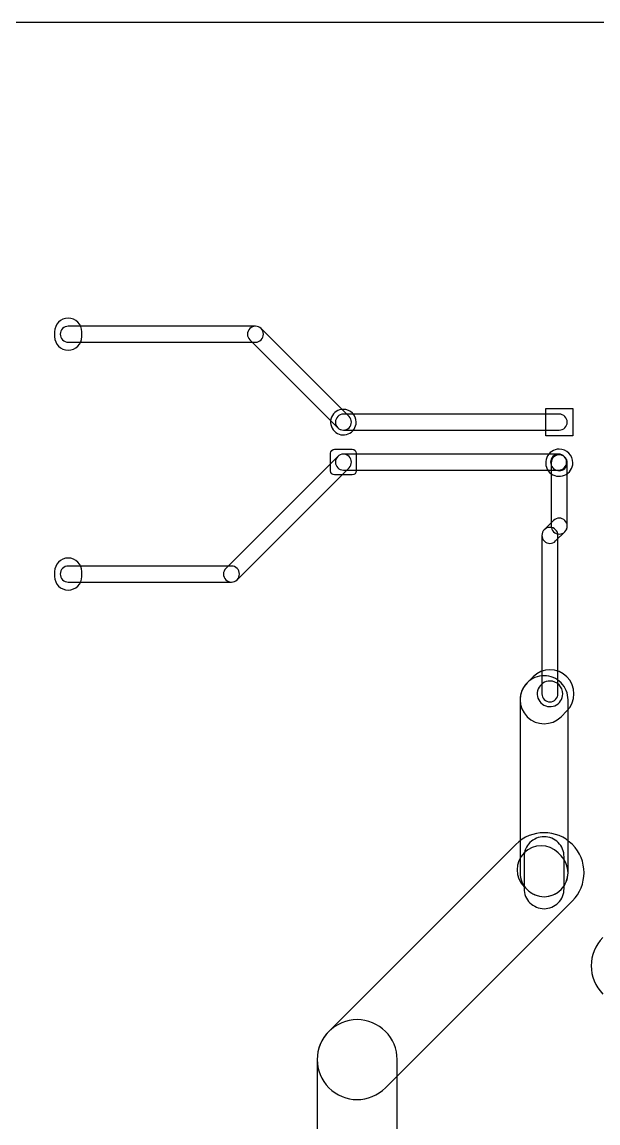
# Model space of a CAD drawing. Header units: millimetres. Extents: x 9 to 213, y 81 to 203.
# Drawn here: x 105.9 to 141.9, y 134.2 to 203 of the extents above; entities that cross this region are included whole.
import ezdxf

# ---------------------------------------------------------------- set-up
doc = ezdxf.new("R2010")
doc.units = ezdxf.units.MM
doc.layers.get('0').update_dxf_attribs({"linetype": 'CONTINUOUS'})

msp = doc.modelspace()

# ---------------------------------------------------------------- linework, layer by layer
at = {"color": 7}
for points in [[(8.975, 203.0322), (213.025, 203.0322), (213.025, 80.9822), (8.975, 80.9822)], [(108.79297, 184.5072)], [(120.5, 184.0072)], [(126, 178.8072)], [(138.65, 177.1572), (138.65, 178.8572), (140.35, 178.8572), (140.35, 177.1572)], [(125.45, 174.7072), (125.3543, 174.7262), (125.2732, 174.7804), (125.219, 174.8615), (125.2, 174.9572), (125.2, 176.0572), (125.219, 176.1529), (125.2732, 176.234), (125.3543, 176.2882), (125.45, 176.3072), (126.55, 176.3072), (126.6457, 176.2882), (126.7268, 176.234), (126.781, 176.1529), (126.8, 176.0572), (126.8, 174.9572), (126.781, 174.8615), (126.7268, 174.7804), (126.6457, 174.7262), (126.55, 174.7072)], [(139.5, 176.3172)], [(126, 176.0072)], [(139.46094, 176.0072)], [(139.5, 175.968138)], [(139.5, 172.0072)], [(138.91992, 171.427122)], [(108.79297, 169.5072)], [(137.85937, 162.073606)], [(138.55078, 162.141966)], [(138.92, 161.8122)], [(136.7832, 151.595091)], [(138.55078, 152.077513)], [(137.30859, 151.067747)], [(126.86133, 140.638059)]]:
    msp.add_lwpolyline(points, close=True, dxfattribs=at)
for points in [[(120.5, 184.0072), (108.79297, 184.0072)], [(126.35352, 178.360716), (120.85352, 183.860716)], [(107.94336, 183.657591), (107.94336, 183.356809)], [(109.64258, 183.356809), (109.64258, 183.657591)], [(108.79297, 183.0072), (120.5, 183.0072)], [(120.14648, 183.153684), (125.64648, 177.653684)], [(139.5, 178.5072), (126, 178.5072)], [(126, 177.5072), (139.5, 177.5072)], [(125.64648, 175.860716), (118.64648, 168.860716)], [(139.46094, 176.0072), (126, 176.0072)], [(139.85356, 175.821655), (139.81446, 175.860715)], [(119.35352, 168.153684), (126.35352, 175.153684)], [(126, 175.0072), (139.46094, 175.0072)], [(139, 175.468138), (139, 171.5072)], [(139.10742, 175.153684), (139.14652, 175.114624)], [(140, 171.5072), (140, 175.468138)], [(139.14648, 171.860716), (138.56641, 171.280638)], [(138.41992, 170.927122), (138.41992, 161.013059)], [(139.27344, 170.573606), (139.85352, 171.153684)], [(139.41992, 161.013059), (139.41992, 170.927122)], [(119, 169.0072), (108.79297, 169.0072)], [(107.94336, 168.657591), (107.94336, 168.356809)], [(109.64258, 168.356809), (109.64258, 168.657591)], [(108.79297, 168.0072), (119, 168.0072)], [(137.85937, 162.073606), (137.49023, 161.702513)], [(137.05078, 160.641966), (137.05078, 149.827513)], [(140.05078, 149.827513), (140.05078, 160.641966)], [(139.61133, 159.581419), (139.98047, 159.952513)], [(136.7832, 151.595091), (125.09375, 139.905638)], [(137.30078, 150.827513), (137.30078, 148.827513)], [(139.61133, 150.888059), (139.42969, 151.067747)], [(139.80078, 148.827513), (139.80078, 150.827513)], [(137.30859, 148.946653), (137.49023, 148.766966)], [(128.62891, 136.370481), (140.31836, 148.059934)], [(124.36133, 138.138059), (124.36133, 127.436888)], [(129.36133, 127.436888), (129.36133, 138.138059)]]:
    msp.add_lwpolyline(points, dxfattribs=at)
for points in [[(108.79297, 184.5072), (108.323833, 184.506985), (107.943576, 184.126728), (107.94336, 183.657591)], [(108.439417, 183.860753), (108.345648, 183.766985), (108.29297, 183.639808), (108.29297, 183.5072)], [(108.79297, 184.0072), (108.660362, 184.0072), (108.533185, 183.954522), (108.439417, 183.860753)], [(109.64258, 183.657591), (109.642364, 184.126728), (109.262107, 184.506985), (108.79297, 184.5072)], [(120.14648, 183.860716), (119.951268, 183.665462), (119.951268, 183.348938), (120.14648, 183.153684)], [(120.5, 184.0072), (120.367398, 184.007181), (120.240234, 183.95449), (120.14648, 183.860716)], [(120.853553, 183.860753), (120.759785, 183.954522), (120.632608, 184.0072), (120.5, 184.0072)], [(120.85352, 183.860716), (120.759766, 183.95449), (120.632602, 184.007181), (120.5, 184.0072)], [(121, 183.5072), (121, 183.639808), (120.947322, 183.766985), (120.853553, 183.860753)], [(107.94336, 183.356809), (107.943576, 182.887672), (108.323833, 182.507415), (108.79297, 182.5072)], [(108.29297, 183.5072), (108.29297, 183.374592), (108.345648, 183.247415), (108.439417, 183.153647)], [(108.79297, 182.5072), (109.262107, 182.507415), (109.642364, 182.887672), (109.64258, 183.356809)], [(120.853553, 183.153647), (120.947322, 183.247415), (121, 183.374592), (121, 183.5072)], [(108.439417, 183.153647), (108.533185, 183.059878), (108.660362, 183.0072), (108.79297, 183.0072)], [(120.5, 183.0072), (120.632608, 183.0072), (120.759785, 183.059878), (120.853553, 183.153647)], [(126, 178.8072), (125.67643, 178.8072), (125.384721, 178.612286), (125.260896, 178.313347)], [(125.646447, 178.360753), (125.552678, 178.266985), (125.5, 178.139808), (125.5, 178.0072)], [(126, 178.5072), (125.867392, 178.5072), (125.740215, 178.454522), (125.646447, 178.360753)], [(126.8, 178.0072), (126.8, 178.449028), (126.441828, 178.8072), (126, 178.8072)], [(126.35352, 177.653684), (126.548732, 177.848938), (126.548732, 178.165462), (126.35352, 178.360716)], [(139.853553, 178.360753), (139.759785, 178.454522), (139.632608, 178.5072), (139.5, 178.5072)], [(140, 178.0072), (140, 178.139808), (139.947322, 178.266985), (139.853553, 178.360753)], [(125.260896, 178.313347), (125.137072, 178.014407), (125.205516, 177.670313), (125.434315, 177.441515)], [(125.5, 178.0072), (125.5, 177.874592), (125.552678, 177.747415), (125.646447, 177.653647)], [(126.306147, 177.268096), (126.605086, 177.391921), (126.8, 177.68363), (126.8, 178.0072)], [(139.853553, 177.653647), (139.947322, 177.747415), (140, 177.874592), (140, 178.0072)], [(125.434315, 177.441515), (125.663113, 177.212716), (126.007207, 177.144272), (126.306147, 177.268096)], [(125.646447, 177.653647), (125.740215, 177.559878), (125.867392, 177.5072), (126, 177.5072)], [(125.64648, 177.653684), (125.841735, 177.458466), (126.158265, 177.458466), (126.35352, 177.653684)], [(139.5, 177.5072), (139.632608, 177.5072), (139.759785, 177.559878), (139.853553, 177.653647)], [(139.5, 176.3172), (139.156207, 176.3172), (138.846266, 176.110104), (138.714702, 175.792481)], [(140.101041, 176.068241), (139.941635, 176.227647), (139.725434, 176.3172), (139.5, 176.3172)], [(125.646447, 175.860753), (125.552678, 175.766985), (125.5, 175.639808), (125.5, 175.5072)], [(126, 176.0072), (125.867392, 176.0072), (125.740215, 175.954522), (125.646447, 175.860753)], [(126, 176.0072), (125.867398, 176.007181), (125.740234, 175.95449), (125.64648, 175.860716)], [(126.35352, 175.860716), (126.259766, 175.95449), (126.132602, 176.007181), (126, 176.0072)], [(126.35352, 175.153684), (126.548732, 175.348938), (126.548732, 175.665462), (126.35352, 175.860716)], [(138.714702, 175.792481), (138.583139, 175.474858), (138.655861, 175.109258), (138.898959, 174.866159)], [(139.10742, 175.860716), (138.912208, 175.665462), (138.912208, 175.348938), (139.10742, 175.153684)], [(139.146447, 175.821691), (139.052678, 175.727923), (139, 175.600746), (139, 175.468138)], [(139.46094, 176.0072), (139.328338, 176.007181), (139.201174, 175.95449), (139.10742, 175.860716)], [(139.5, 175.968138), (139.367392, 175.968138), (139.240215, 175.91546), (139.146447, 175.821691)], [(139.81446, 175.860715), (139.720706, 175.954489), (139.593542, 176.007181), (139.46094, 176.0072)], [(139.814493, 175.860753), (139.720725, 175.954522), (139.593548, 176.0072), (139.46094, 176.0072)], [(139.853553, 175.821691), (139.759785, 175.91546), (139.632608, 175.968138), (139.5, 175.968138)], [(139.96094, 175.5072), (139.96094, 175.639808), (139.908262, 175.766985), (139.814493, 175.860753)], [(140, 175.468138), (140, 175.600746), (139.947322, 175.727923), (139.853553, 175.821691)], [(139.85356, 175.114624), (140.048772, 175.309877), (140.048772, 175.626402), (139.85356, 175.821655)], [(140.35, 175.4672), (140.35, 175.692634), (140.260447, 175.908835), (140.101041, 176.068241)], [(125.5, 175.5072), (125.5, 175.374592), (125.552678, 175.247415), (125.646447, 175.153647)], [(125.646447, 175.153647), (125.740215, 175.059878), (125.867392, 175.0072), (126, 175.0072)], [(139.14652, 175.114624), (139.341775, 174.919406), (139.658305, 174.919406), (139.85356, 175.114624)], [(139.46094, 175.0072), (139.593548, 175.0072), (139.720725, 175.059878), (139.814493, 175.153647)], [(139.814493, 175.153647), (139.908262, 175.247415), (139.96094, 175.374592), (139.96094, 175.5072)], [(139.825281, 174.681902), (140.142904, 174.813466), (140.35, 175.123407), (140.35, 175.4672)], [(138.898959, 174.866159), (139.142058, 174.623061), (139.507658, 174.550339), (139.825281, 174.681902)], [(139, 171.5072), (139, 171.374592), (139.052678, 171.247415), (139.146447, 171.153647)], [(139.5, 172.0072), (139.367398, 172.007181), (139.240234, 171.95449), (139.14648, 171.860716)], [(139.85352, 171.860716), (139.759766, 171.95449), (139.632602, 172.007181), (139.5, 172.0072)], [(139.85352, 171.153684), (140.048732, 171.348938), (140.048732, 171.665462), (139.85352, 171.860716)], [(139.853553, 171.153647), (139.947322, 171.247415), (140, 171.374592), (140, 171.5072)], [(138.56641, 171.280638), (138.371198, 171.085384), (138.371198, 170.76886), (138.56641, 170.573606)], [(138.566367, 171.280675), (138.472598, 171.186907), (138.41992, 171.05973), (138.41992, 170.927122)], [(138.91992, 171.427122), (138.787312, 171.427122), (138.660135, 171.374444), (138.566367, 171.280675)], [(139.273473, 171.280675), (139.179705, 171.374444), (139.052528, 171.427122), (138.91992, 171.427122)], [(139.146447, 171.153647), (139.240215, 171.059878), (139.367392, 171.0072), (139.5, 171.0072)], [(139.41992, 170.927122), (139.41992, 171.05973), (139.367242, 171.186907), (139.273473, 171.280675)], [(139.5, 171.0072), (139.632608, 171.0072), (139.759785, 171.059878), (139.853553, 171.153647)], [(138.56641, 170.573606), (138.761663, 170.378395), (139.078187, 170.378395), (139.27344, 170.573606)], [(108.79297, 169.5072), (108.323833, 169.506985), (107.943576, 169.126728), (107.94336, 168.657591)], [(109.64258, 168.657591), (109.642364, 169.126728), (109.262107, 169.506985), (108.79297, 169.5072)], [(108.439417, 168.860753), (108.345648, 168.766985), (108.29297, 168.639808), (108.29297, 168.5072)], [(108.79297, 169.0072), (108.660362, 169.0072), (108.533185, 168.954522), (108.439417, 168.860753)], [(118.64648, 168.860716), (118.451268, 168.665462), (118.451268, 168.348938), (118.64648, 168.153684)], [(119.353553, 168.860753), (119.259785, 168.954522), (119.132608, 169.0072), (119, 169.0072)], [(119.5, 168.5072), (119.5, 168.639808), (119.447322, 168.766985), (119.353553, 168.860753)], [(107.94336, 168.356809), (107.943576, 167.887672), (108.323833, 167.507415), (108.79297, 167.5072)], [(108.29297, 168.5072), (108.29297, 168.374592), (108.345648, 168.247415), (108.439417, 168.153647)], [(108.439417, 168.153647), (108.533185, 168.059878), (108.660362, 168.0072), (108.79297, 168.0072)], [(108.79297, 167.5072), (109.262107, 167.507415), (109.642364, 167.887672), (109.64258, 168.356809)], [(118.64648, 168.153684), (118.841735, 167.958466), (119.158265, 167.958466), (119.35352, 168.153684)], [(119, 168.0072), (119.132608, 168.0072), (119.259785, 168.059878), (119.353553, 168.153647)], [(119.353553, 168.153647), (119.447322, 168.247415), (119.5, 168.374592), (119.5, 168.5072)], [(139.98047, 162.073606), (139.394709, 162.659246), (138.445131, 162.659246), (137.85937, 162.073606)], [(138.55078, 162.141966), (138.152955, 162.141966), (137.771424, 161.983931), (137.49012, 161.702626)], [(139.61144, 161.702626), (139.330136, 161.983931), (138.948605, 162.141966), (138.55078, 162.141966)], [(139.98047, 159.952513), (140.566105, 160.538273), (140.566105, 161.487846), (139.98047, 162.073606)], [(137.49023, 161.702513), (136.904594, 161.116752), (136.904594, 160.16718), (137.49023, 159.581419)], [(137.49012, 161.702626), (137.208815, 161.421322), (137.05078, 161.039791), (137.05078, 160.641966)], [(138.180896, 161.318347), (138.057072, 161.019407), (138.125516, 160.675313), (138.354315, 160.446515)], [(138.92, 161.8122), (138.59643, 161.8122), (138.304721, 161.617286), (138.180896, 161.318347)], [(139.485685, 161.577885), (139.335656, 161.727915), (139.132173, 161.8122), (138.92, 161.8122)], [(139.72, 161.0122), (139.72, 161.224373), (139.635715, 161.427856), (139.485685, 161.577885)], [(140.05078, 160.641966), (140.05078, 161.039791), (139.892745, 161.421322), (139.61144, 161.702626)], [(138.354315, 160.446515), (138.583113, 160.217716), (138.927207, 160.149272), (139.226147, 160.273096)], [(138.41992, 161.013059), (138.41992, 160.880451), (138.472598, 160.753274), (138.566367, 160.659506)], [(138.566367, 160.659506), (138.660135, 160.565737), (138.787312, 160.513059), (138.91992, 160.513059)], [(138.91992, 160.513059), (139.052528, 160.513059), (139.179705, 160.565737), (139.273473, 160.659506)], [(139.226147, 160.273096), (139.525086, 160.396921), (139.72, 160.68863), (139.72, 161.0122)], [(139.273473, 160.659506), (139.367242, 160.753274), (139.41992, 160.880451), (139.41992, 161.013059)], [(137.49023, 159.581419), (138.075991, 158.995779), (139.025569, 158.995779), (139.61133, 159.581419)], [(140.31836, 151.595091), (139.342092, 152.571152), (137.759468, 152.571152), (136.7832, 151.595091)], [(137.666897, 151.711396), (137.432476, 151.476976), (137.30078, 151.159034), (137.30078, 150.827513)], [(139.42969, 151.067747), (138.843929, 151.653387), (137.894351, 151.653387), (137.30859, 151.067747)], [(138.55078, 152.077513), (138.219259, 152.077513), (137.901317, 151.945817), (137.666897, 151.711396)], [(139.434663, 151.711396), (139.200243, 151.945817), (138.882301, 152.077513), (138.55078, 152.077513)], [(139.80078, 150.827513), (139.80078, 151.159034), (139.669084, 151.476976), (139.434663, 151.711396)], [(140.31836, 148.059934), (141.294419, 149.036202), (141.294419, 150.618823), (140.31836, 151.595091)], [(137.30859, 151.067747), (136.722954, 150.481986), (136.722954, 149.532414), (137.30859, 148.946653)], [(139.61133, 148.766966), (140.196965, 149.352726), (140.196965, 150.302299), (139.61133, 150.888059)], [(137.05078, 149.827513), (137.05078, 149.429688), (137.208815, 149.048157), (137.49012, 148.766853)], [(139.61144, 148.766853), (139.892745, 149.048157), (140.05078, 149.429688), (140.05078, 149.827513)], [(137.30078, 148.827513), (137.30078, 148.495992), (137.432476, 148.17805), (137.666897, 147.94363)], [(137.49012, 148.766853), (137.771424, 148.485548), (138.152955, 148.327513), (138.55078, 148.327513)], [(137.49023, 148.766966), (138.075991, 148.181326), (139.025569, 148.181326), (139.61133, 148.766966)], [(138.55078, 148.327513), (138.948605, 148.327513), (139.330136, 148.485548), (139.61144, 148.766853)], [(139.434663, 147.94363), (139.669084, 148.17805), (139.80078, 148.495992), (139.80078, 148.827513)], [(137.666897, 147.94363), (137.901317, 147.709209), (138.219259, 147.577513), (138.55078, 147.577513)], [(138.55078, 147.577513), (138.882301, 147.577513), (139.200243, 147.709209), (139.434663, 147.94363)], [(142.23242, 145.774778), (141.256361, 144.798511), (141.256361, 143.215889), (142.23242, 142.239622)], [(126.86133, 140.638059), (126.198289, 140.638059), (125.562404, 140.374667), (125.093563, 139.905826)], [(128.629097, 139.905826), (128.160256, 140.374667), (127.524371, 140.638059), (126.86133, 140.638059)], [(125.09375, 139.905638), (124.117691, 138.92937), (124.117691, 137.346749), (125.09375, 136.370481)], [(125.093563, 139.905826), (124.624722, 139.436985), (124.36133, 138.8011), (124.36133, 138.138059)], [(129.36133, 138.138059), (129.36133, 138.8011), (129.097938, 139.436985), (128.629097, 139.905826)], [(125.09375, 136.370481), (126.070018, 135.39442), (127.652642, 135.39442), (128.62891, 136.370481)]]:
    msp.add_open_spline(points, degree=3, dxfattribs=at)

doc.saveas('drawing.dxf')
